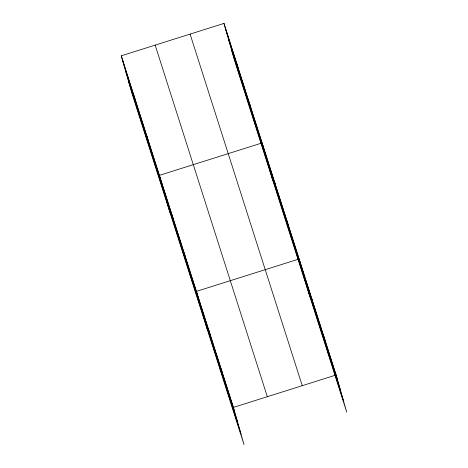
<?xml version="1.0" encoding="UTF-8"?>
<svg xmlns="http://www.w3.org/2000/svg" width="468" height="468" viewBox="0 0 468 468"><rect width="100%" height="100%" fill="white"/><g stroke="black" fill="none" stroke-linecap="round" stroke-linejoin="round"><path stroke-width="0.7" d="M121.265 55.815L233.421 407.4L244.015 444.6L131.859 93.015L121.265 55.815L223.985 23.4L336.141 374.985L346.735 412.185L234.579 60.6L223.985 23.4M261.425 143.155L159.395 175.354L169.995 212.554M298.438 259.184L196.408 291.377L207.002 328.577M233.421 407.4L336.141 374.985M225.307 28.033L337.457 379.618M228.366 38.78L340.523 390.365M231.52 49.854L343.676 401.439M190.084 34.094L302.24 385.685M155.16 45.115L267.316 396.706M122.581 60.442L234.737 412.033M125.646 71.189L237.797 422.779M128.799 82.263L240.956 433.854M323.803 336.311L325.125 340.944M311.466 297.636L312.788 302.269M299.128 258.962L309.728 296.162M286.79 220.288L288.112 224.921M274.453 181.613L275.775 186.246M262.115 142.939L272.715 180.139M249.409 103.095L250.725 107.728M236.697 63.244L238.013 67.878M221.083 368.725L222.399 373.359M208.746 330.051L210.062 334.684M184.07 252.702L185.392 257.336M171.733 214.028L173.055 218.661M146.683 135.504L148.005 140.137M133.977 95.659L135.293 100.292"/></g></svg>
